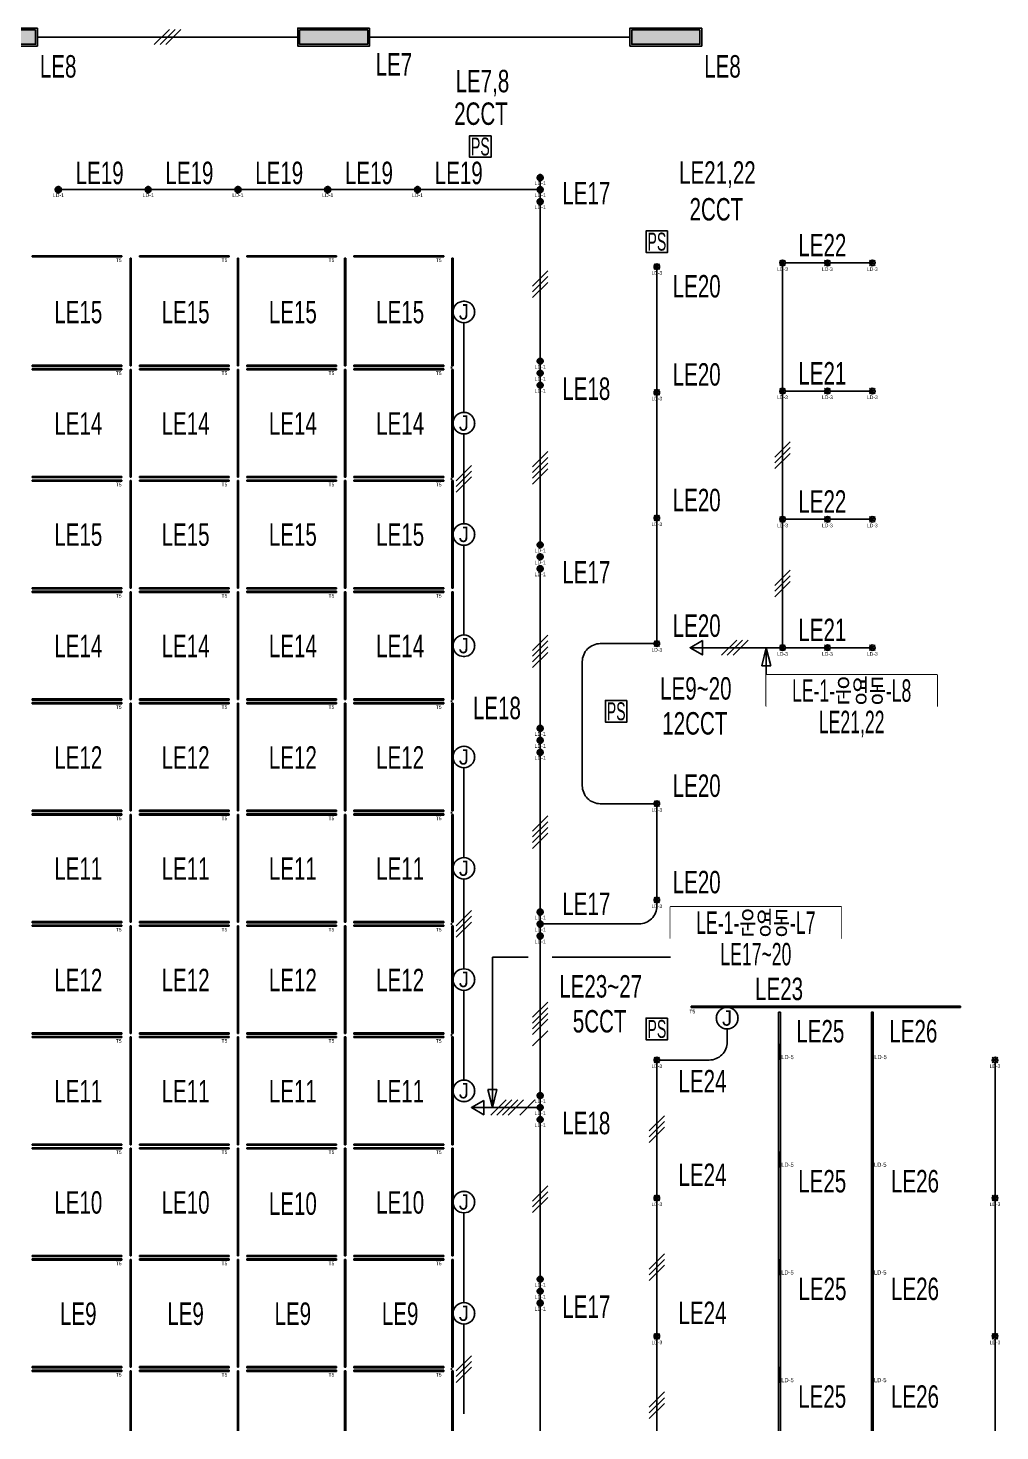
# Model space of a CAD drawing. Header units: millimetres. Extents: x 86947 to 500447, y -530175 to 1059536.
# Drawn here: x 335443 to 351682, y -348850 to -325400 of the extents above; entities that cross this region are included whole.
import ezdxf
from ezdxf.enums import TextEntityAlignment as Align

# ---------------------------------------------------------------- set-up
doc = ezdxf.new("R2010")
doc.units = ezdxf.units.MM
doc.header["$LTSCALE"] = 150
doc.set_wipeout_variables(frame=1)
doc.linetypes.add('CENTERX2', pattern=[4, 2.5, -0.5, 0.5, -0.5])
doc.linetypes.add('DASHED2', pattern=[0.375, 0.25, -0.125])
for name, color, linetype in [('------01 Distribution Panel', 3, 'Continuous'), ('------03 Lighting Fixture', 3, 'Continuous'), ('------04 Lighting Switch', 2, 'Continuous'), ('------04 Number of Strands (가닥수)', 1, 'Continuous'), ('-----20 General Symbol', 3, 'Continuous'), ('-----21 Embeded Wire in Ceiling or Wall', 4, 'Continuous'), ('-----29 Indicator', 1, 'Continuous'), ('I-C-LIGHT', 10, 'Continuous'), ('I-C-MAIN', 4, 'Continuous')]:
    doc.layers.add(name, color=color, linetype=linetype)
doc.styles.add('ELEC', font='')
doc.styles.get('ELEC').set_extended_font_data('Dotum')

# ---------------------------------------------------------------- blocks, each defined once
blk = doc.blocks.new('*U15')
blk.add_lwpolyline([(150, 0), (-150, 0), (-150, -300), (150, -300)], close=True)
at = {"style": 'ELEC', "width": 0.6}
blk.add_text('PS', height=250, dxfattribs=at).set_placement((0, -150), align=Align.MIDDLE)
blk = doc.blocks.new('E16')
at = {"linetype": 'Continuous'}
h = blk.add_hatch(color=256, dxfattribs=at)
h.dxf.hatch_style = 1
h.paths.add_polyline_path([(570, -120), (570, 120), (-570, 120), (-570, -120)])
blk.add_lwpolyline([(600, 150), (-600, 150), (-600, -150), (600, -150)], close=True, dxfattribs=at)
at = {"color": 1, "linetype": 'Continuous'}
blk.add_lwpolyline([(570, 120), (-570, 120), (-570, -120), (570, -120)], close=True, dxfattribs=at)
blk = doc.blocks.new('O04')
blk.add_circle((0, 0), 150)
for p in [(-150, 0), (0, 150), (150, 0), (0, -150)]:
    blk.add_point(p)
at = {"style": 'ELEC'}
blk.add_text('J', height=214, dxfattribs=at).set_placement((0, 0), align=Align.MIDDLE)
blk = doc.blocks.new('O07')
blk.add_lwpolyline([(0, -100), (173, 0), (0, 100)], close=True)
blk = doc.blocks.new('*U44')
at = {"color": 0}
for p, q in [((-186, -106), (26, 106)), ((-106, -106), (106, 106)), ((-26, -106), (186, 106))]:
    blk.add_line(p, q, dxfattribs=at)
blk = doc.blocks.new('*U46')
at = {"color": 0}
for p, q in [((-306, -106), (-94, 106)), ((-226, -106), (-14, 106)), ((-146, -106), (66, 106)), ((-66, -106), (146, 106)), ((94, -106), (306, 106))]:
    blk.add_line(p, q, dxfattribs=at)
blk = doc.blocks.new('*U47')
at = {"color": 0}
for p, q in [((-226, -106), (-14, 106)), ((-146, -106), (66, 106)), ((-66, -106), (146, 106)), ((14, -106), (226, 106))]:
    blk.add_line(p, q, dxfattribs=at)
blk = doc.blocks.new('LT-1')
at = {"layer": 'I-C-LIGHT'}
h = blk.add_hatch(dxfattribs=at)
h.set_pattern_fill('ANSI31', color=249, scale=50)
h.set_pattern_definition([(45, (137317.1204, 2203378.948), (-4.419417382, 4.419417382), [])])
edge = h.paths.add_edge_path()
edge.add_arc((1069218, 760156), 25, 0, 360)
at = {"layer": 'I-C-LIGHT', "color": 1}
for p, q in [((1069158, 760156), (1069278, 760156)), ((1069218, 760216), (1069218, 760096))]:
    blk.add_line(p, q, dxfattribs=at)
at = {"layer": 'I-C-LIGHT', "color": 9}
blk.add_circle((1069218, 760156), 48, dxfattribs=at)
at = {"layer": 'I-C-LIGHT', "color": 1}
blk.add_circle((1069218, 760156), 40, dxfattribs=at)
at = {"layer": 'I-C-LIGHT', "color": 8}
blk.add_circle((1069218, 760156), 25, dxfattribs=at)
at = {"layer": 'I-C-LIGHT', "color": 9, "insert": (1069218, 760096), "char_height": 60, "width": 294.84, "attachment_point": 2, "style": 'ELEC'}
blk.add_mtext('LD-1', dxfattribs=at)
blk = doc.blocks.new('LT- SYM')
at = {"layer": 'I-C-LIGHT'}
blk.add_lwpolyline([(13061773, -262810), (13061773, -262565), (13061751, -262565), (13061751, -262810)], close=True, dxfattribs=at)
at = {"layer": 'I-C-LIGHT', "color": 2, "linetype": 'CENTERX2', "ltscale": 0.2, "const_width": 6}
blk.add_lwpolyline([(13061762, -262810), (13061762, -262565)], dxfattribs=at)
at = {"color": 9, "insert": (13061789, -262740), "char_height": 70, "width": 560.53, "attachment_point": 1, "line_spacing_factor": 0.45, "style": 'ELEC'}
blk.add_mtext('LD-5', dxfattribs=at)
blk = doc.blocks.new('LD-3')
at = {"layer": 'I-C-LIGHT', "color": 1}
for p, q in [((851536, 286856), (851443, 286950)), ((851536, 286950), (851443, 286856))]:
    blk.add_line(p, q, dxfattribs=at)
at = {"layer": 'I-C-LIGHT', "color": 5}
for radius in [46.2, 21.1, 15.8]:
    blk.add_circle((851490, 286903), radius, dxfattribs=at)
at = {"layer": 'I-C-LIGHT', "color": 251}
blk.add_circle((851490, 286903), 15, dxfattribs=at)
at = {"layer": 'I-C-LIGHT', "color": 9, "insert": (851490, 286799), "char_height": 60, "width": 195.11, "attachment_point": 5, "style": 'ELEC'}
blk.add_mtext('LD-3', dxfattribs=at)

msp = doc.modelspace()

# ---------------------------------------------------------------- linework, layer by layer
at = {"layer": '------01 Distribution Panel', "color": 1, "elevation": 0}
for points in [[(347778, -336737), (350633, -336737), (350633, -336212), (347778, -336212)], [(346176, -340616), (349031, -340616), (349031, -340091), (346176, -340091)]]:
    msp.add_lwpolyline(points, close=True, dxfattribs=at)
at = {"layer": '-----21 Embeded Wire in Ceiling or Wall'}
for points in [[(335600, -325550), (339950, -325550)], [(341150, -325550), (345500, -325550)]]:
    msp.add_lwpolyline(points, dxfattribs=at)
at = {"layer": '-----21 Embeded Wire in Ceiling or Wall', "elevation": 0}
for points in [[(344000, -328050), (344000, -327950)], [(336000, -328100), (337400, -328100)], [(337492, -328100), (338900, -328100)], [(339000, -328100), (340400, -328100)], [(340500, -328100), (341900, -328100)], [(342000, -328100), (343950, -328100)], [(344000, -328150), (344000, -328250)], [(344000, -328350), (344000, -330919)], [(345950, -331444), (345950, -329436)], [(348050, -329372), (348050, -331422)], [(348096, -329326), (348754, -329326)], [(348846, -329326), (349504, -329326)], [(342725, -331825), (342725, -330325)], [(344000, -331019), (344000, -331119)], [(344000, -331219), (344000, -331319)], [(344000, -331419), (344000, -333987)], [(345950, -333544), (345950, -331536)], [(348050, -331515), (348050, -333565)], [(348096, -331469), (348754, -331469)], [(348846, -331469), (349504, -331469)], [(342725, -333685), (342725, -332185)], [(345950, -333636), (345950, -335644)], [(348050, -333658), (348050, -335712)], [(348096, -333611), (348754, -333611)], [(348846, -333611), (349504, -333611)], [(342725, -335545), (342725, -334045)], [(344000, -334487), (344000, -337056)], [(348004, -335758), (346504, -335758)], [(348096, -335758), (348754, -335758)], [(348846, -335758), (349504, -335758)], [(344000, -337156), (344000, -337256)], [(344000, -337356), (344000, -337456)], [(344000, -337556), (344000, -340125)], [(342725, -339265), (342725, -337765)], [(345950, -339929), (345950, -338411)], [(342725, -341125), (342725, -339625)], [(344000, -340225), (344000, -340325)], [(344000, -340425), (344000, -340525)], [(344000, -340625), (344000, -343194)], [(342725, -342985), (342725, -341485)], [(345950, -342696), (345950, -344912)], [(351600, -342696), (351600, -344912)], [(344000, -343294), (344000, -343394)], [(343950, -343444), (342850, -343444)], [(344000, -343494), (344000, -343594)], [(344000, -343694), (344000, -346262)], [(345950, -345004), (345950, -347220)], [(351600, -345005), (351600, -347220)], [(342725, -346705), (342725, -345205)], [(344000, -346362), (344000, -346462)], [(344000, -346562), (344000, -346662)], [(344000, -346762), (344000, -348850)], [(342725, -348565), (342725, -347065)], [(345950, -347313), (345950, -348850)], [(351600, -347313), (351600, -348850)]]:
    msp.add_lwpolyline(points, dxfattribs=at)
for points in [[(345904, -338365), (345004, -338365, -0.414214), (344704, -338065), (344704, -335990, -0.414214), (345004, -335690), (345904, -335690)], [(344050, -340375), (345650, -340375, 0.414214), (345950, -340075), (345950, -340021)], [(347124, -342130), (347124, -342350, -0.414214), (346824, -342650), (345996, -342650)]]:
    msp.add_lwpolyline(points, format="xyb", dxfattribs=at)
at = {"layer": '-----29 Indicator', "color": 1}
for p, q in [((347778, -335758), (347703, -336058)), ((347853, -336058), (347778, -335758)), ((347703, -336058), (347853, -336058)), ((343276, -343144), (343126, -343144)), ((343126, -343144), (343201, -343444)), ((343201, -343444), (343276, -343144))]:
    msp.add_line(p, q, dxfattribs=at)
at = {"layer": '-----29 Indicator'}
for p, q in [((343201, -340928), (343201, -343444)), ((343800, -340928), (343201, -340928))]:
    msp.add_line(p, q, dxfattribs=at)
at = {"layer": 'I-C-LIGHT', "color": 10, "linetype": 'DASHED2', "ltscale": 200, "elevation": 0}
for points in [[(335511, -329205), (336411, -329205), (336411, -329225), (335511, -329225)], [(336411, -329205), (337011, -329205), (337011, -329225), (336411, -329225)], [(337304, -329205), (338204, -329205), (338204, -329225), (337304, -329225)], [(338204, -329205), (338804, -329205), (338804, -329225), (338204, -329225)], [(339096, -329205), (339996, -329205), (339996, -329225), (339096, -329225)], [(339996, -329205), (340596, -329205), (340596, -329225), (339996, -329225)], [(340889, -329205), (341789, -329205), (341789, -329225), (340889, -329225)], [(341789, -329205), (342389, -329205), (342389, -329225), (341789, -329225)], [(337167, -329245), (337167, -329845), (337147, -329845), (337147, -329245)], [(338960, -329245), (338960, -329845), (338940, -329845), (338940, -329245)], [(340752, -329245), (340752, -329845), (340732, -329845), (340732, -329245)], [(342545, -329245), (342545, -329845), (342525, -329845), (342525, -329245)], [(337167, -329845), (337167, -331045), (337147, -331045), (337147, -329845)], [(338960, -329845), (338960, -331045), (338940, -331045), (338940, -329845)], [(340752, -329845), (340752, -331045), (340732, -331045), (340732, -329845)], [(342545, -329845), (342545, -331045), (342525, -331045), (342525, -329845)], [(335511, -331035), (336411, -331035), (336411, -331055), (335511, -331055)], [(335511, -331095), (336411, -331095), (336411, -331115), (335511, -331115)], [(336411, -331035), (337011, -331035), (337011, -331055), (336411, -331055)], [(336411, -331095), (337011, -331095), (337011, -331115), (336411, -331115)], [(337167, -331105), (337167, -331705), (337147, -331705), (337147, -331105)], [(337304, -331035), (338204, -331035), (338204, -331055), (337304, -331055)], [(337304, -331095), (338204, -331095), (338204, -331115), (337304, -331115)], [(338204, -331035), (338804, -331035), (338804, -331055), (338204, -331055)], [(338204, -331095), (338804, -331095), (338804, -331115), (338204, -331115)], [(338960, -331105), (338960, -331705), (338940, -331705), (338940, -331105)], [(339096, -331035), (339996, -331035), (339996, -331055), (339096, -331055)], [(339096, -331095), (339996, -331095), (339996, -331115), (339096, -331115)], [(339996, -331035), (340596, -331035), (340596, -331055), (339996, -331055)], [(339996, -331095), (340596, -331095), (340596, -331115), (339996, -331115)], [(340752, -331105), (340752, -331705), (340732, -331705), (340732, -331105)], [(340889, -331035), (341789, -331035), (341789, -331055), (340889, -331055)], [(340889, -331095), (341789, -331095), (341789, -331115), (340889, -331115)], [(341789, -331035), (342389, -331035), (342389, -331055), (341789, -331055)], [(341789, -331095), (342389, -331095), (342389, -331115), (341789, -331115)], [(342545, -331105), (342545, -331705), (342525, -331705), (342525, -331105)], [(337167, -331705), (337167, -332905), (337147, -332905), (337147, -331705)], [(338960, -331705), (338960, -332905), (338940, -332905), (338940, -331705)], [(340752, -331705), (340752, -332905), (340732, -332905), (340732, -331705)], [(342545, -331705), (342545, -332905), (342525, -332905), (342525, -331705)], [(335511, -332895), (336411, -332895), (336411, -332915), (335511, -332915)], [(335511, -332955), (336411, -332955), (336411, -332975), (335511, -332975)], [(336411, -332895), (337011, -332895), (337011, -332915), (336411, -332915)], [(336411, -332955), (337011, -332955), (337011, -332975), (336411, -332975)], [(337167, -332965), (337167, -333565), (337147, -333565), (337147, -332965)], [(337304, -332895), (338204, -332895), (338204, -332915), (337304, -332915)], [(337304, -332955), (338204, -332955), (338204, -332975), (337304, -332975)], [(338204, -332895), (338804, -332895), (338804, -332915), (338204, -332915)], [(338204, -332955), (338804, -332955), (338804, -332975), (338204, -332975)], [(338960, -332965), (338960, -333565), (338940, -333565), (338940, -332965)], [(339096, -332895), (339996, -332895), (339996, -332915), (339096, -332915)], [(339096, -332955), (339996, -332955), (339996, -332975), (339096, -332975)], [(339996, -332895), (340596, -332895), (340596, -332915), (339996, -332915)], [(339996, -332955), (340596, -332955), (340596, -332975), (339996, -332975)], [(340752, -332965), (340752, -333565), (340732, -333565), (340732, -332965)], [(340889, -332895), (341789, -332895), (341789, -332915), (340889, -332915)], [(340889, -332955), (341789, -332955), (341789, -332975), (340889, -332975)], [(341789, -332895), (342389, -332895), (342389, -332915), (341789, -332915)], [(341789, -332955), (342389, -332955), (342389, -332975), (341789, -332975)], [(342545, -332965), (342545, -333565), (342525, -333565), (342525, -332965)], [(337167, -333565), (337167, -334765), (337147, -334765), (337147, -333565)], [(338960, -333565), (338960, -334765), (338940, -334765), (338940, -333565)], [(340752, -333565), (340752, -334765), (340732, -334765), (340732, -333565)], [(342545, -333565), (342545, -334765), (342525, -334765), (342525, -333565)], [(335511, -334755), (336411, -334755), (336411, -334775), (335511, -334775)], [(335511, -334815), (336411, -334815), (336411, -334835), (335511, -334835)], [(336411, -334755), (337011, -334755), (337011, -334775), (336411, -334775)], [(336411, -334815), (337011, -334815), (337011, -334835), (336411, -334835)], [(337167, -334825), (337167, -335425), (337147, -335425), (337147, -334825)], [(337304, -334755), (338204, -334755), (338204, -334775), (337304, -334775)], [(337304, -334815), (338204, -334815), (338204, -334835), (337304, -334835)], [(338204, -334755), (338804, -334755), (338804, -334775), (338204, -334775)], [(338204, -334815), (338804, -334815), (338804, -334835), (338204, -334835)], [(338960, -334825), (338960, -335425), (338940, -335425), (338940, -334825)], [(339096, -334755), (339996, -334755), (339996, -334775), (339096, -334775)], [(339096, -334815), (339996, -334815), (339996, -334835), (339096, -334835)], [(339996, -334755), (340596, -334755), (340596, -334775), (339996, -334775)], [(339996, -334815), (340596, -334815), (340596, -334835), (339996, -334835)], [(340752, -334825), (340752, -335425), (340732, -335425), (340732, -334825)], [(340889, -334755), (341789, -334755), (341789, -334775), (340889, -334775)], [(340889, -334815), (341789, -334815), (341789, -334835), (340889, -334835)], [(341789, -334755), (342389, -334755), (342389, -334775), (341789, -334775)], [(341789, -334815), (342389, -334815), (342389, -334835), (341789, -334835)], [(342545, -334825), (342545, -335425), (342525, -335425), (342525, -334825)], [(337167, -335425), (337167, -336625), (337147, -336625), (337147, -335425)], [(338960, -335425), (338960, -336625), (338940, -336625), (338940, -335425)], [(340752, -335425), (340752, -336625), (340732, -336625), (340732, -335425)], [(342545, -335425), (342545, -336625), (342525, -336625), (342525, -335425)], [(335511, -336615), (336411, -336615), (336411, -336635), (335511, -336635)], [(335511, -336675), (336411, -336675), (336411, -336695), (335511, -336695)], [(336411, -336615), (337011, -336615), (337011, -336635), (336411, -336635)], [(336411, -336675), (337011, -336675), (337011, -336695), (336411, -336695)], [(337167, -336685), (337167, -337285), (337147, -337285), (337147, -336685)], [(337304, -336615), (338204, -336615), (338204, -336635), (337304, -336635)], [(337304, -336675), (338204, -336675), (338204, -336695), (337304, -336695)], [(338204, -336615), (338804, -336615), (338804, -336635), (338204, -336635)], [(338204, -336675), (338804, -336675), (338804, -336695), (338204, -336695)], [(338960, -336685), (338960, -337285), (338940, -337285), (338940, -336685)], [(339096, -336615), (339996, -336615), (339996, -336635), (339096, -336635)], [(339096, -336675), (339996, -336675), (339996, -336695), (339096, -336695)], [(339996, -336615), (340596, -336615), (340596, -336635), (339996, -336635)], [(339996, -336675), (340596, -336675), (340596, -336695), (339996, -336695)], [(340752, -336685), (340752, -337285), (340732, -337285), (340732, -336685)], [(340889, -336615), (341789, -336615), (341789, -336635), (340889, -336635)], [(340889, -336675), (341789, -336675), (341789, -336695), (340889, -336695)], [(341789, -336615), (342389, -336615), (342389, -336635), (341789, -336635)], [(341789, -336675), (342389, -336675), (342389, -336695), (341789, -336695)], [(342545, -336685), (342545, -337285), (342525, -337285), (342525, -336685)], [(337167, -337285), (337167, -338485), (337147, -338485), (337147, -337285)], [(338960, -337285), (338960, -338485), (338940, -338485), (338940, -337285)], [(340752, -337285), (340752, -338485), (340732, -338485), (340732, -337285)], [(342545, -337285), (342545, -338485), (342525, -338485), (342525, -337285)], [(335511, -338475), (336411, -338475), (336411, -338495), (335511, -338495)], [(335511, -338535), (336411, -338535), (336411, -338555), (335511, -338555)], [(336411, -338475), (337011, -338475), (337011, -338495), (336411, -338495)], [(336411, -338535), (337011, -338535), (337011, -338555), (336411, -338555)], [(337167, -338545), (337167, -339145), (337147, -339145), (337147, -338545)], [(337304, -338475), (338204, -338475), (338204, -338495), (337304, -338495)], [(337304, -338535), (338204, -338535), (338204, -338555), (337304, -338555)], [(338204, -338475), (338804, -338475), (338804, -338495), (338204, -338495)], [(338204, -338535), (338804, -338535), (338804, -338555), (338204, -338555)], [(338960, -338545), (338960, -339145), (338940, -339145), (338940, -338545)], [(339096, -338475), (339996, -338475), (339996, -338495), (339096, -338495)], [(339096, -338535), (339996, -338535), (339996, -338555), (339096, -338555)], [(339996, -338475), (340596, -338475), (340596, -338495), (339996, -338495)], [(339996, -338535), (340596, -338535), (340596, -338555), (339996, -338555)], [(340752, -338545), (340752, -339145), (340732, -339145), (340732, -338545)], [(340889, -338475), (341789, -338475), (341789, -338495), (340889, -338495)], [(340889, -338535), (341789, -338535), (341789, -338555), (340889, -338555)], [(341789, -338475), (342389, -338475), (342389, -338495), (341789, -338495)], [(341789, -338535), (342389, -338535), (342389, -338555), (341789, -338555)], [(342545, -338545), (342545, -339145), (342525, -339145), (342525, -338545)], [(337167, -339145), (337167, -340345), (337147, -340345), (337147, -339145)], [(338960, -339145), (338960, -340345), (338940, -340345), (338940, -339145)], [(340752, -339145), (340752, -340345), (340732, -340345), (340732, -339145)], [(342545, -339145), (342545, -340345), (342525, -340345), (342525, -339145)], [(335511, -340335), (336411, -340335), (336411, -340355), (335511, -340355)], [(335511, -340395), (336411, -340395), (336411, -340415), (335511, -340415)], [(336411, -340335), (337011, -340335), (337011, -340355), (336411, -340355)], [(336411, -340395), (337011, -340395), (337011, -340415), (336411, -340415)], [(337167, -340405), (337167, -341005), (337147, -341005), (337147, -340405)], [(337304, -340335), (338204, -340335), (338204, -340355), (337304, -340355)], [(337304, -340395), (338204, -340395), (338204, -340415), (337304, -340415)], [(338204, -340335), (338804, -340335), (338804, -340355), (338204, -340355)], [(338204, -340395), (338804, -340395), (338804, -340415), (338204, -340415)], [(338960, -340405), (338960, -341005), (338940, -341005), (338940, -340405)], [(339096, -340335), (339996, -340335), (339996, -340355), (339096, -340355)], [(339096, -340395), (339996, -340395), (339996, -340415), (339096, -340415)], [(339996, -340335), (340596, -340335), (340596, -340355), (339996, -340355)], [(339996, -340395), (340596, -340395), (340596, -340415), (339996, -340415)], [(340752, -340405), (340752, -341005), (340732, -341005), (340732, -340405)], [(340889, -340335), (341789, -340335), (341789, -340355), (340889, -340355)], [(340889, -340395), (341789, -340395), (341789, -340415), (340889, -340415)], [(341789, -340335), (342389, -340335), (342389, -340355), (341789, -340355)], [(341789, -340395), (342389, -340395), (342389, -340415), (341789, -340415)], [(342545, -340405), (342545, -341005), (342525, -341005), (342525, -340405)], [(337167, -341005), (337167, -342205), (337147, -342205), (337147, -341005)], [(338960, -341005), (338960, -342205), (338940, -342205), (338940, -341005)], [(340752, -341005), (340752, -342205), (340732, -342205), (340732, -341005)], [(342545, -341005), (342545, -342205), (342525, -342205), (342525, -341005)], [(346524, -341750), (347724, -341750), (347724, -341770), (346524, -341770)], [(347724, -341750), (348924, -341750), (348924, -341770), (347724, -341770)], [(348924, -341750), (350124, -341750), (350124, -341770), (348924, -341770)], [(350124, -341750), (351024, -341750), (351024, -341770), (350124, -341770)], [(335511, -342195), (336411, -342195), (336411, -342215), (335511, -342215)], [(335511, -342255), (336411, -342255), (336411, -342275), (335511, -342275)], [(336411, -342195), (337011, -342195), (337011, -342215), (336411, -342215)], [(336411, -342255), (337011, -342255), (337011, -342275), (336411, -342275)], [(337167, -342265), (337167, -342865), (337147, -342865), (337147, -342265)], [(337304, -342195), (338204, -342195), (338204, -342215), (337304, -342215)], [(337304, -342255), (338204, -342255), (338204, -342275), (337304, -342275)], [(338204, -342195), (338804, -342195), (338804, -342215), (338204, -342215)], [(338204, -342255), (338804, -342255), (338804, -342275), (338204, -342275)], [(338960, -342265), (338960, -342865), (338940, -342865), (338940, -342265)], [(339096, -342195), (339996, -342195), (339996, -342215), (339096, -342215)], [(339096, -342255), (339996, -342255), (339996, -342275), (339096, -342275)], [(339996, -342195), (340596, -342195), (340596, -342215), (339996, -342215)], [(339996, -342255), (340596, -342255), (340596, -342275), (339996, -342275)], [(340752, -342265), (340752, -342865), (340732, -342865), (340732, -342265)], [(340889, -342195), (341789, -342195), (341789, -342215), (340889, -342215)], [(340889, -342255), (341789, -342255), (341789, -342275), (340889, -342275)], [(341789, -342195), (342389, -342195), (342389, -342215), (341789, -342215)], [(341789, -342255), (342389, -342255), (342389, -342275), (341789, -342275)], [(342545, -342265), (342545, -342865), (342525, -342865), (342525, -342265)], [(337167, -342865), (337167, -344065), (337147, -344065), (337147, -342865)], [(338960, -342865), (338960, -344065), (338940, -344065), (338940, -342865)], [(340752, -342865), (340752, -344065), (340732, -344065), (340732, -342865)], [(342545, -342865), (342545, -344065), (342525, -344065), (342525, -342865)], [(335511, -344055), (336411, -344055), (336411, -344075), (335511, -344075)], [(335511, -344115), (336411, -344115), (336411, -344135), (335511, -344135)], [(336411, -344055), (337011, -344055), (337011, -344075), (336411, -344075)], [(336411, -344115), (337011, -344115), (337011, -344135), (336411, -344135)], [(337167, -344125), (337167, -344725), (337147, -344725), (337147, -344125)], [(337304, -344055), (338204, -344055), (338204, -344075), (337304, -344075)], [(337304, -344115), (338204, -344115), (338204, -344135), (337304, -344135)], [(338204, -344055), (338804, -344055), (338804, -344075), (338204, -344075)], [(338204, -344115), (338804, -344115), (338804, -344135), (338204, -344135)], [(338960, -344125), (338960, -344725), (338940, -344725), (338940, -344125)], [(339096, -344055), (339996, -344055), (339996, -344075), (339096, -344075)], [(339096, -344115), (339996, -344115), (339996, -344135), (339096, -344135)], [(339996, -344055), (340596, -344055), (340596, -344075), (339996, -344075)], [(339996, -344115), (340596, -344115), (340596, -344135), (339996, -344135)], [(340752, -344125), (340752, -344725), (340732, -344725), (340732, -344125)], [(340889, -344055), (341789, -344055), (341789, -344075), (340889, -344075)], [(340889, -344115), (341789, -344115), (341789, -344135), (340889, -344135)], [(341789, -344055), (342389, -344055), (342389, -344075), (341789, -344075)], [(341789, -344115), (342389, -344115), (342389, -344135), (341789, -344135)], [(342545, -344125), (342545, -344725), (342525, -344725), (342525, -344125)], [(337167, -344725), (337167, -345925), (337147, -345925), (337147, -344725)], [(338960, -344725), (338960, -345925), (338940, -345925), (338940, -344725)], [(340752, -344725), (340752, -345925), (340732, -345925), (340732, -344725)], [(342545, -344725), (342545, -345925), (342525, -345925), (342525, -344725)], [(335511, -345915), (336411, -345915), (336411, -345935), (335511, -345935)], [(335511, -345975), (336411, -345975), (336411, -345995), (335511, -345995)], [(336411, -345915), (337011, -345915), (337011, -345935), (336411, -345935)], [(336411, -345975), (337011, -345975), (337011, -345995), (336411, -345995)], [(337167, -345985), (337167, -346585), (337147, -346585), (337147, -345985)], [(337304, -345915), (338204, -345915), (338204, -345935), (337304, -345935)], [(337304, -345975), (338204, -345975), (338204, -345995), (337304, -345995)], [(338204, -345915), (338804, -345915), (338804, -345935), (338204, -345935)], [(338204, -345975), (338804, -345975), (338804, -345995), (338204, -345995)], [(338960, -345985), (338960, -346585), (338940, -346585), (338940, -345985)], [(339096, -345915), (339996, -345915), (339996, -345935), (339096, -345935)], [(339096, -345975), (339996, -345975), (339996, -345995), (339096, -345995)], [(339996, -345915), (340596, -345915), (340596, -345935), (339996, -345935)], [(339996, -345975), (340596, -345975), (340596, -345995), (339996, -345995)], [(340752, -345985), (340752, -346585), (340732, -346585), (340732, -345985)], [(340889, -345915), (341789, -345915), (341789, -345935), (340889, -345935)], [(340889, -345975), (341789, -345975), (341789, -345995), (340889, -345995)], [(341789, -345915), (342389, -345915), (342389, -345935), (341789, -345935)], [(341789, -345975), (342389, -345975), (342389, -345995), (341789, -345995)], [(342545, -345985), (342545, -346585), (342525, -346585), (342525, -345985)], [(337167, -346585), (337167, -347785), (337147, -347785), (337147, -346585)], [(338960, -346585), (338960, -347785), (338940, -347785), (338940, -346585)], [(340752, -346585), (340752, -347785), (340732, -347785), (340732, -346585)], [(342545, -346585), (342545, -347785), (342525, -347785), (342525, -346585)], [(335511, -347775), (336411, -347775), (336411, -347795), (335511, -347795)], [(335511, -347835), (336411, -347835), (336411, -347855), (335511, -347855)], [(336411, -347775), (337011, -347775), (337011, -347795), (336411, -347795)], [(336411, -347835), (337011, -347835), (337011, -347855), (336411, -347855)], [(337167, -347845), (337167, -348445), (337147, -348445), (337147, -347845)], [(337304, -347775), (338204, -347775), (338204, -347795), (337304, -347795)], [(337304, -347835), (338204, -347835), (338204, -347855), (337304, -347855)], [(338204, -347775), (338804, -347775), (338804, -347795), (338204, -347795)], [(338204, -347835), (338804, -347835), (338804, -347855), (338204, -347855)], [(338960, -347845), (338960, -348445), (338940, -348445), (338940, -347845)], [(339096, -347775), (339996, -347775), (339996, -347795), (339096, -347795)], [(339096, -347835), (339996, -347835), (339996, -347855), (339096, -347855)], [(339996, -347775), (340596, -347775), (340596, -347795), (339996, -347795)], [(339996, -347835), (340596, -347835), (340596, -347855), (339996, -347855)], [(340752, -347845), (340752, -348445), (340732, -348445), (340732, -347845)], [(340889, -347775), (341789, -347775), (341789, -347795), (340889, -347795)], [(340889, -347835), (341789, -347835), (341789, -347855), (340889, -347855)], [(341789, -347775), (342389, -347775), (342389, -347795), (341789, -347795)], [(341789, -347835), (342389, -347835), (342389, -347855), (341789, -347855)], [(342545, -347845), (342545, -348445), (342525, -348445), (342525, -347845)]]:
    msp.add_lwpolyline(points, close=True, dxfattribs=at)
at = {"layer": 'I-C-LIGHT', "color": 5, "linetype": 'Continuous', "elevation": 0}
for points in [[(347985, -348850), (347985, -341850), (348015, -341850), (348015, -348850)], [(349535, -348850), (349535, -341850), (349565, -341850), (349565, -348850)]]:
    msp.add_lwpolyline(points, dxfattribs=at)
at = {"layer": 'I-C-LIGHT', "color": 10, "linetype": 'DASHED2', "ltscale": 200, "elevation": 0}
for points in [[(337147, -348850), (337147, -348445), (337167, -348445), (337167, -348850)], [(338940, -348850), (338940, -348445), (338960, -348445), (338960, -348850)], [(340732, -348850), (340732, -348445), (340752, -348445), (340752, -348850)], [(342525, -348850), (342525, -348445), (342545, -348445), (342545, -348850)]]:
    msp.add_lwpolyline(points, dxfattribs=at)
at = {"layer": 'I-C-MAIN'}
for p, q in [((342520, -331060), (342520, -331090)), ((342520, -332920), (342520, -332950)), ((342520, -336640), (342520, -336670)), ((342520, -338500), (342520, -338530)), ((342520, -340360), (342520, -340390)), ((342520, -342220), (342520, -342250)), ((342520, -347800), (342520, -347830))]:
    msp.add_line(p, q, dxfattribs=at)

# ---------------------------------------------------------------- block references
at = {"layer": '------03 Lighting Fixture'}
for p in [(335000, -325550), (340550, -325550), (346100, -325550)]:
    msp.add_blockref('E16', p, dxfattribs=at)
at = {"layer": '------04 Lighting Switch', "xscale": 1.2, "yscale": 1.2, "zscale": 1.2}
for p in [(343000, -327200), (345950, -328790), (345270, -336640), (345950, -341950)]:
    msp.add_blockref('*U15', p, dxfattribs=at)
at = {"layer": '------04 Number of Strands (가닥수)', "xscale": 1.2, "yscale": 1.2, "zscale": 1.2}
for name, p in [('*U44', (337775, -325550)), ('*U44', (347254, -335758)), ('*U46', (343545, -343444))]:
    msp.add_blockref(name, p, dxfattribs=at)
at = {"layer": '------04 Number of Strands (가닥수)', "xscale": -1.2, "yscale": 1.2, "zscale": 1.2, "rotation": 90}
for name, p in [('*U44', (344000, -329682)), ('*U47', (344000, -332751)), ('*U44', (348050, -332540)), ('*U44', (342725, -332935)), ('*U44', (348050, -334685)), ('*U47', (344000, -335820)), ('*U47', (344000, -338841)), ('*U44', (342725, -340375)), ('*U46', (344000, -342048)), ('*U44', (345950, -343804)), ('*U44', (344000, -344978)), ('*U44', (345950, -346112)), ('*U44', (342725, -347815)), ('*U44', (345950, -348421))]:
    msp.add_blockref(name, p, dxfattribs=at)
at = {"layer": '-----20 General Symbol', "xscale": 1.2, "yscale": 1.2, "zscale": 1.2}
for p in [(342725, -330145), (342725, -332005), (342725, -333865), (342725, -335725), (342725, -337585), (342725, -339445), (342725, -341305), (347124, -341950), (342725, -343165), (342725, -345025), (342725, -346885)]:
    msp.add_blockref('O04', p, dxfattribs=at)
at = {"layer": '-----21 Embeded Wire in Ceiling or Wall', "xscale": 1.199999999953434, "yscale": 1.199999999953434, "zscale": 1.199999999953434, "rotation": 180}
for p in [(346712, -335758), (343058, -343444)]:
    msp.add_blockref('O07', p, dxfattribs=at)
at = {"layer": 'I-C-LIGHT', "xscale": 1.041666666666667, "yscale": 1.041666666666667, "zscale": 1.041666666666667}
for p in [(-777819, -1119930), (-776319, -1119930), (-774819, -1119930), (-773319, -1119930), (-771819, -1119930), (-769769, -1119730), (-769769, -1119930), (-769769, -1120130), (-769769, -1122798), (-769769, -1122998), (-769769, -1123198), (-769769, -1125867), (-769769, -1126067), (-769769, -1126267), (-769769, -1128936), (-769769, -1129136), (-769769, -1129336), (-769769, -1132005), (-769769, -1132205), (-769769, -1132405), (-769769, -1135073), (-769769, -1135273), (-769769, -1135473), (-769769, -1138142), (-769769, -1138342), (-769769, -1138542)]:
    msp.add_blockref('LT-1', p, dxfattribs=at)
at = {"layer": 'I-C-LIGHT'}
for name, p in [('LD-3', (-505540, -616293)), ('LD-3', (-503440, -616229)), ('LD-3', (-502690, -616229)), ('LD-3', (-501940, -616229)), ('LD-3', (-505540, -618393)), ('LD-3', (-503440, -618371)), ('LD-3', (-502690, -618371)), ('LD-3', (-501940, -618371)), ('LD-3', (-505540, -620493)), ('LD-3', (-503440, -620514)), ('LD-3', (-502690, -620514)), ('LD-3', (-501940, -620514)), ('LD-3', (-505540, -622593)), ('LD-3', (-503440, -622661)), ('LD-3', (-502690, -622661)), ('LD-3', (-501940, -622661)), ('LD-3', (-505540, -625268)), ('LD-3', (-505540, -626878)), ('LD-3', (-505540, -629553)), ('LT- SYM', (-12713762, -79825)), ('LT- SYM', (-12712207, -79825)), ('LD-3', (-499890, -629553)), ('LT- SYM', (-12713762, -81625)), ('LT- SYM', (-12712212, -81625)), ('LD-3', (-505540, -631861)), ('LD-3', (-499890, -631861)), ('LT- SYM', (-12713762, -83425)), ('LT- SYM', (-12712212, -83425)), ('LD-3', (-505540, -634170)), ('LD-3', (-499890, -634170)), ('LT- SYM', (-12713762, -85225)), ('LT- SYM', (-12712212, -85225))]:
    msp.add_blockref(name, p, dxfattribs=at)

# ---------------------------------------------------------------- texts
at = {"layer": '------04 Lighting Switch', "style": 'ELEC', "width": 0.7}
for s, p in [('LE8', (335946, -326040)), ('LE7', (341556, -326007)), ('LE8', (347046, -326040)), ('LE7,8', (343035, -326318, 0)), ('2CCT', (343011, -326831, 0)), ('LE19', (336639, -327821)), ('LE19', (338139, -327821)), ('LE19', (339639, -327821)), ('LE19', (341139, -327821)), ('LE19', (342639, -327821)), ('LE21,22', (346961, -327846, 0)), ('LE17', (344771, -328159)), ('2CCT', (346944, -328429, 0)), ('LE22', (348715, -329025)), ('LE20', (346615, -329716)), ('LE15', (336282, -330150)), ('LE15', (338075, -330150)), ('LE15', (339867, -330150)), ('LE15', (341660, -330150)), ('LE20', (346615, -331189)), ('LE21', (348715, -331168)), ('LE18', (344771, -331428)), ('LE14', (336282, -332010)), ('LE14', (338075, -332010)), ('LE14', (339867, -332010)), ('LE14', (341660, -332010)), ('LE20', (346615, -333289)), ('LE22', (348715, -333311)), ('LE15', (336282, -333870)), ('LE15', (338075, -333870)), ('LE15', (339867, -333870)), ('LE15', (341660, -333870)), ('LE17', (344771, -334497)), ('LE20', (346615, -335389)), ('LE21', (348715, -335458)), ('LE14', (336282, -335730)), ('LE14', (338075, -335730)), ('LE14', (339867, -335730)), ('LE14', (341660, -335730)), ('LE9~20', (346601, -336438, 0)), ('LE18', (343277, -336765)), ('12CCT', (346584, -337022, 0)), ('LE12', (336282, -337590)), ('LE12', (338075, -337590)), ('LE12', (339867, -337590)), ('LE12', (341660, -337590)), ('LE20', (346615, -338064)), ('LE11', (336282, -339450)), ('LE11', (338075, -339450)), ('LE11', (339867, -339450)), ('LE11', (341660, -339450)), ('LE20', (346615, -339675)), ('LE17', (344771, -340039)), ('LE12', (336282, -341310)), ('LE12', (338075, -341310)), ('LE12', (339867, -341310)), ('LE12', (341660, -341310)), ('LE23~27', (345011, -341418, 0)), ('LE23', (347992, -341461, 0)), ('5CCT', (344994, -342002, 0)), ('LE25', (348681, -342168, 0)), ('LE26', (350236, -342168, 0)), ('LE24', (346712, -343000)), ('LE11', (336282, -343170)), ('LE11', (338075, -343170)), ('LE11', (339867, -343170)), ('LE11', (341660, -343170)), ('LE18', (344771, -343703)), ('LE24', (346712, -344565)), ('LE25', (348713, -344675, 0)), ('LE26', (350263, -344675, 0)), ('LE10', (336282, -345030)), ('LE10', (338075, -345030)), ('LE10', (339867, -345050)), ('LE10', (341660, -345030)), ('LE25', (348717, -346475, 0)), ('LE26', (350263, -346475, 0)), ('LE17', (344771, -346772)), ('LE9', (336282, -346890)), ('LE9', (338075, -346890)), ('LE9', (339867, -346890)), ('LE9', (341660, -346890)), ('LE24', (346712, -346873)), ('LE25', (348713, -348275, 0)), ('LE26', (350263, -348275, 0))]:
    msp.add_text(s, height=375, dxfattribs=at).set_placement(p, align=Align.MIDDLE)
at = {"layer": 'I-C-LIGHT', "color": 9, "char_height": 60, "width": 195.11, "attachment_point": 5, "style": 'ELEC'}
for insert in [(336957, -329281), (338724, -329281), (340512, -329281), (342304, -329281), (336957, -331171), (338724, -331171), (340512, -331171), (342304, -331171), (336957, -333031), (338724, -333031), (340512, -333031), (342304, -333031), (336957, -334891), (338724, -334891), (340512, -334891), (342304, -334891), (336957, -336751), (338724, -336751), (340512, -336751), (342304, -336751), (336957, -338611), (338724, -338611), (340512, -338611), (342304, -338611), (336957, -340471), (338724, -340471), (340512, -340471), (342304, -340471), (346542, -341841, 0), (336957, -342331), (338724, -342331), (340512, -342331), (342304, -342331), (336957, -344191), (338724, -344191), (340512, -344191), (342304, -344191), (336957, -346051), (338724, -346051), (340512, -346051), (342304, -346051), (336957, -347911), (338724, -347911), (340512, -347911), (342304, -347911)]:
    msp.add_mtext('T5', dxfattribs=dict(at, insert=insert))

# ---------------------------------------------------------------- next in the draw order: wipeouts: each hides what was drawn before it
at = {"color": 1}
for points in [[(347778, -336737), (350633, -336737), (350633, -336212), (347778, -336212)], [(346176, -340616), (349031, -340616), (349031, -340091), (346176, -340091)]]:
    msp.add_wipeout(points, dxfattribs=at)

# ---------------------------------------------------------------- next in the draw order: linework, layer by layer
at = {"layer": '-----29 Indicator'}
msp.add_line((347778, -336212), (347778, -335758), dxfattribs=at)

# ---------------------------------------------------------------- next in the draw order: wipeouts: each hides what was drawn before it
at = {"color": 1}
for points in [[(347778, -337262), (350633, -337262), (350633, -336737), (347778, -336737)], [(346176, -341141), (349031, -341141), (349031, -340616), (346176, -340616)]]:
    msp.add_wipeout(points, dxfattribs=at)

# ---------------------------------------------------------------- next in the draw order: linework, layer by layer
at = {"layer": '-----29 Indicator'}
msp.add_line((344200, -340928), (346176, -340928), dxfattribs=at)

# ---------------------------------------------------------------- next in the draw order: texts
at = {"style": 'ELEC', "width": 0.6}
for s, p in [('LE-1-운영동-L8', (349205, -336474)), ('LE21,22', (349205, -336999)), ('LE-1-운영동-L7', (347604, -340354)), ('LE17~20', (347604, -340879))]:
    msp.add_text(s, height=375, dxfattribs=at).set_placement(p, align=Align.MIDDLE_CENTER)

doc.saveas('drawing.dxf')
